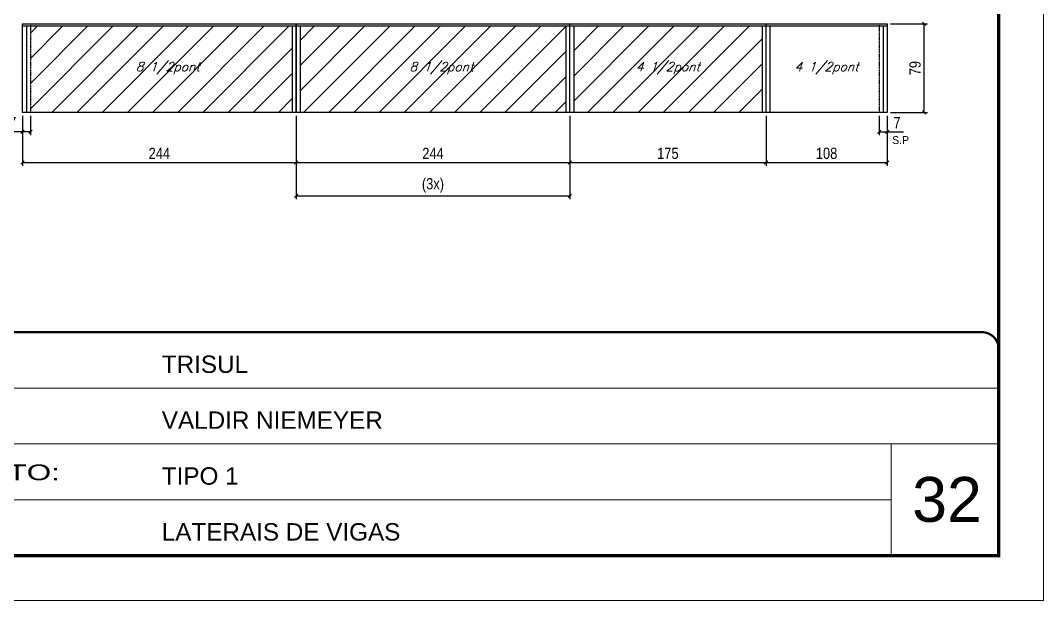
# Model space of a CAD drawing. Extents: x 3330 to 22105, y 1197 to 30204.
# Drawn here: x 18187 to 19100, y 20723 to 21240 of the extents above; entities that cross this region are included whole.
import ezdxf

# ---------------------------------------------------------------- set-up
doc = ezdxf.new("R2010")
doc.units = 0
for name, pattern in [('CONTINUO', [0]), ('DASHED', [0.75, 0.5, -0.25]), ('HIDDEN', [0.375, 0.25, -0.125])]:
    doc.linetypes.add(name, pattern=pattern)
for name, color, linetype, lineweight in [('CARIMBO', 255, 'Continuous', 9), ('Folhas', 255, 'Continuous', 9), ('Hachura', 251, 'Continuous', 9), ('SARRAFO DE PRESSAO', 251, 'DASHED', 9)]:
    doc.layers.add(name, color=color, linetype=linetype, lineweight=lineweight)
for name, color, linetype in [('COTA', 241, 'Continuous'), ('Painéis', 200, 'Continuous'), ('SARR_2.2x7', 40, 'Continuous'), ('SARR_3.5x7', 81, 'Continuous'), ('texto', 7, 'Continuous')]:
    doc.layers.add(name, color=color, linetype=linetype)
doc.styles.add('ARIAL', font='arial.ttf')
doc.styles.add('COTA TECNICA', font='techl___.ttf', dxfattribs={"height": 10})
doc.styles.add('Romans', font='romans.shx')
doc.styles.add('ROMAS860', font='ROMAS860.SHX')
doc.styles.add('Tecnologia', font='')
doc.styles.get('Tecnologia').set_extended_font_data('Forgotten Futurist')
doc.dimstyles.new('PAINEL', dxfattribs={"dimtxt": 10, "dimasz": 3, "dimexe": 3, "dimexo": 3, "dimgap": 3, "dimtad": 1, "dimdec": 1, "dimzin": 12, "dimdsep": 46, "dimtxsty": 'COTA TECNICA', "dimblk1": 'OBLIQUE', "dimblk2": 'OBLIQUE', "dimsah": 1, "dimcen": 0.9, "dimclrd": 4, "dimclre": 4, "dimclrt": 240, "dimadec": 1, "dimazin": 3, "dimtfac": 1, "dimtdec": 1, "dimtmove": 0, "dimatfit": 3, "dimfxl": 1, "dimtolj": 1, "dimtzin": 12, "dimarcsym": 0})

# ---------------------------------------------------------------- blocks, each defined once
blk = doc.blocks.new('9999999999')
at = {"color": 30, "linetype": 'CONTINUO'}
for p, q in [((98564.56, 34379.64), (99583.98, 34379.64)), ((98564.56, 34329.83), (99487.98, 34329.83)), ((99583.98, 34329.83), (99487.98, 34329.83)), ((99487.98, 34329.83), (99487.98, 34230.21)), ((98564.56, 34280.02), (99487.98, 34280.02))]:
    blk.add_line(p, q, dxfattribs=at)
at = {"color": 30, "linetype": 'CONTINUO', "const_width": 2}
blk.add_lwpolyline([(99583.98, 34230.21), (99583.98, 34414.45, 0.414214), (99568.98, 34429.45), (98228.98, 34429.45, 0.414214), (98213.98, 34414.45), (98213.98, 34245.21, 0.414214), (98228.98, 34230.21), (99583.98, 34230.21)], format="xyb", dxfattribs=at)
at = {"layer": 'Folhas'}
blk.add_lwpolyline([(98138.98, 34190.21), (99623.98, 34190.21), (99623.98, 35240.21), (98138.98, 35240.21)], close=True, dxfattribs=at)
at = {"layer": 'Folhas', "color": 30, "const_width": 3}
blk.add_lwpolyline([(98213.98, 34230.21), (99583.98, 34230.21), (99583.98, 35200.21), (98213.98, 35200.21)], close=True, dxfattribs=at)
at = {"color": 7, "linetype": 'Continuous', "ltscale": 5, "style": 'ARIAL'}
for s, height, p in [('TRISUL', 15.483, (98837.68, 34393.13)), ('VALDIR NIEMEYER', 15.4829, (98837.68, 34343.32)), ('TIPO 1', 15.483, (98837.68, 34293.51)), ('LATERAIS DE VIGAS', 15.4829, (98837.68, 34243.7))]:
    blk.add_text(s, height=height, dxfattribs=at).set_placement(p)
at = {"layer": 'Folhas', "color": 7, "style": 'Tecnologia', "width": 1.5}
blk.add_text('PAVIMENTO:', height=14, dxfattribs=at).set_placement((98573.65, 34297.5))
blk = doc.blocks.new('_Oblique')
at = {"color": 0, "linetype": 'ByBlock', "lineweight": -2}
blk.add_line((-0.5, -0.5), (0.5, 0.5), dxfattribs=at)
blk = doc.blocks.new('*D2076')
at = {"layer": 'COTA', "color": 4, "linetype": 'ByBlock', "lineweight": -2, "transparency": 16777216}
for p, q in [((18963.07, 21237.21), (18996.16, 21237.21)), ((18993.16, 21158.21), (18993.16, 21237.21)), ((18963.07, 21158.21), (18996.16, 21158.21))]:
    blk.add_line(p, q, dxfattribs=at)
at = {"layer": 'Defpoints', "color": 0, "linetype": 'ByBlock', "transparency": 16777216}
for p in [(18960.07, 21237.21), (18993.16, 21237.21), (18960.07, 21158.21)]:
    blk.add_point(p, dxfattribs=at)
at = {"layer": 'COTA', "color": 4, "linetype": 'ByBlock', "lineweight": -2, "transparency": 16777216, "xscale": 3, "yscale": 3, "zscale": 3}
for p, rotation in [((18993.16, 21237.21), 90), ((18993.16, 21158.21), 270)]:
    blk.add_blockref('_Oblique', p, dxfattribs=dict(at, rotation=rotation))
at = {"layer": 'COTA', "color": 240, "linetype": 'ByBlock', "transparency": 16777216, "insert": (18985.06, 21197.71), "char_height": 10, "attachment_point": 5, "rotation": 90, "style": 'COTA TECNICA'}
blk.add_mtext('\\A1;79', dxfattribs=at)
blk = doc.blocks.new('*D2077')
at = {"layer": 'COTA', "color": 4, "linetype": 'ByBlock', "lineweight": -2, "transparency": 16777216}
for p, q in [((18189.07, 21155.21), (18189.07, 21110.62)), ((18433.07, 21155.21), (18433.07, 21110.62)), ((18189.07, 21113.62), (18433.07, 21113.62))]:
    blk.add_line(p, q, dxfattribs=at)
at = {"layer": 'Defpoints', "color": 0, "linetype": 'ByBlock', "transparency": 16777216}
for p in [(18189.07, 21158.21), (18433.07, 21158.21), (18433.07, 21113.62)]:
    blk.add_point(p, dxfattribs=at)
at = {"layer": 'COTA', "color": 4, "linetype": 'ByBlock', "lineweight": -2, "transparency": 16777216, "xscale": 3, "yscale": 3, "zscale": 3, "rotation": 180}
blk.add_blockref('_Oblique', (18189.07, 21113.62), dxfattribs=at)
at = {"layer": 'COTA', "color": 4, "linetype": 'ByBlock', "lineweight": -2, "transparency": 16777216, "xscale": 3, "yscale": 3, "zscale": 3}
blk.add_blockref('_Oblique', (18433.07, 21113.62), dxfattribs=at)
at = {"layer": 'COTA', "color": 240, "linetype": 'ByBlock', "transparency": 16777216, "insert": (18311.07, 21121.69), "char_height": 10, "attachment_point": 5, "style": 'COTA TECNICA'}
blk.add_mtext('\\A1;244', dxfattribs=at)
blk = doc.blocks.new('*D2078')
at = {"layer": 'COTA', "color": 4, "linetype": 'ByBlock', "lineweight": -2, "transparency": 16777216}
for p, q in [((18433.07, 21155.21), (18433.07, 21110.62)), ((18677.07, 21155.21), (18677.07, 21110.62)), ((18433.07, 21113.62), (18677.07, 21113.62))]:
    blk.add_line(p, q, dxfattribs=at)
at = {"layer": 'Defpoints', "color": 0, "linetype": 'ByBlock', "transparency": 16777216}
for p in [(18433.07, 21158.21), (18677.07, 21158.21), (18677.07, 21113.62)]:
    blk.add_point(p, dxfattribs=at)
at = {"layer": 'COTA', "color": 4, "linetype": 'ByBlock', "lineweight": -2, "transparency": 16777216, "xscale": 3, "yscale": 3, "zscale": 3, "rotation": 180}
blk.add_blockref('_Oblique', (18433.07, 21113.62), dxfattribs=at)
at = {"layer": 'COTA', "color": 4, "linetype": 'ByBlock', "lineweight": -2, "transparency": 16777216, "xscale": 3, "yscale": 3, "zscale": 3}
blk.add_blockref('_Oblique', (18677.07, 21113.62), dxfattribs=at)
at = {"layer": 'COTA', "color": 240, "linetype": 'ByBlock', "transparency": 16777216, "insert": (18555.07, 21121.69), "char_height": 10, "attachment_point": 5, "style": 'COTA TECNICA'}
blk.add_mtext('\\A1;244', dxfattribs=at)
blk = doc.blocks.new('*D2079')
at = {"layer": 'COTA', "color": 4, "linetype": 'ByBlock', "lineweight": -2, "transparency": 16777216}
for p, q in [((18677.07, 21155.21), (18677.07, 21110.62)), ((18852.07, 21155.21), (18852.07, 21110.62)), ((18677.07, 21113.62), (18852.07, 21113.62))]:
    blk.add_line(p, q, dxfattribs=at)
at = {"layer": 'Defpoints', "color": 0, "linetype": 'ByBlock', "transparency": 16777216}
for p in [(18677.07, 21158.21), (18852.07, 21158.21), (18852.07, 21113.62)]:
    blk.add_point(p, dxfattribs=at)
at = {"layer": 'COTA', "color": 4, "linetype": 'ByBlock', "lineweight": -2, "transparency": 16777216, "xscale": 3, "yscale": 3, "zscale": 3, "rotation": 180}
blk.add_blockref('_Oblique', (18677.07, 21113.62), dxfattribs=at)
at = {"layer": 'COTA', "color": 4, "linetype": 'ByBlock', "lineweight": -2, "transparency": 16777216, "xscale": 3, "yscale": 3, "zscale": 3}
blk.add_blockref('_Oblique', (18852.07, 21113.62), dxfattribs=at)
at = {"layer": 'COTA', "color": 240, "linetype": 'ByBlock', "transparency": 16777216, "insert": (18764.57, 21121.73), "char_height": 10, "attachment_point": 5, "style": 'COTA TECNICA'}
blk.add_mtext('\\A1;175', dxfattribs=at)
blk = doc.blocks.new('*D2080')
at = {"layer": 'COTA', "color": 4, "linetype": 'ByBlock', "lineweight": -2, "transparency": 16777216}
for p, q in [((18189.07, 21155.21), (18189.07, 21138.07)), ((18196.07, 21155.21), (18196.07, 21138.07)), ((18189.07, 21141.07), (18174.34, 21141.07)), ((18196.07, 21141.07), (18189.07, 21141.07))]:
    blk.add_line(p, q, dxfattribs=at)
at = {"layer": 'Defpoints', "color": 0, "linetype": 'ByBlock', "transparency": 16777216}
for p in [(18189.07, 21158.21), (18196.07, 21158.21), (18189.07, 21141.07)]:
    blk.add_point(p, dxfattribs=at)
at = {"layer": 'COTA', "color": 4, "linetype": 'ByBlock', "lineweight": -2, "transparency": 16777216, "xscale": 3, "yscale": 3, "zscale": 3, "rotation": 180}
blk.add_blockref('_Oblique', (18189.07, 21141.07), dxfattribs=at)
at = {"layer": 'COTA', "color": 4, "linetype": 'ByBlock', "lineweight": -2, "transparency": 16777216, "xscale": 3, "yscale": 3, "zscale": 3}
blk.add_blockref('_Oblique', (18196.07, 21141.07), dxfattribs=at)
at = {"layer": 'COTA', "color": 240, "linetype": 'ByBlock', "transparency": 16777216, "insert": (18180.2, 21149.14), "char_height": 10, "attachment_point": 5, "style": 'COTA TECNICA'}
blk.add_mtext('\\A1;7', dxfattribs=at)
blk = doc.blocks.new('*D2081')
at = {"layer": 'COTA', "color": 4, "linetype": 'ByBlock', "lineweight": -2, "transparency": 16777216}
for p, q in [((18433.07, 21155.21), (18433.07, 21080.96)), ((18677.07, 21155.21), (18677.07, 21080.96)), ((18433.07, 21083.96), (18677.07, 21083.96))]:
    blk.add_line(p, q, dxfattribs=at)
at = {"layer": 'Defpoints', "color": 0, "linetype": 'ByBlock', "transparency": 16777216}
for p in [(18433.07, 21158.21), (18677.07, 21158.21), (18677.07, 21083.96)]:
    blk.add_point(p, dxfattribs=at)
at = {"layer": 'COTA', "color": 4, "linetype": 'ByBlock', "lineweight": -2, "transparency": 16777216, "xscale": 3, "yscale": 3, "zscale": 3, "rotation": 180}
blk.add_blockref('_Oblique', (18433.07, 21083.96), dxfattribs=at)
at = {"layer": 'COTA', "color": 4, "linetype": 'ByBlock', "lineweight": -2, "transparency": 16777216, "xscale": 3, "yscale": 3, "zscale": 3}
blk.add_blockref('_Oblique', (18677.07, 21083.96), dxfattribs=at)
at = {"layer": 'COTA', "color": 240, "linetype": 'ByBlock', "transparency": 16777216, "insert": (18555.07, 21093.18), "char_height": 10, "attachment_point": 5, "style": 'COTA TECNICA'}
blk.add_mtext('\\A1;(3x)', dxfattribs=at)
blk = doc.blocks.new('*D2082')
at = {"layer": 'COTA', "color": 4, "linetype": 'ByBlock', "lineweight": -2, "transparency": 16777216}
for p, q in [((18953.07, 21155.21), (18953.07, 21138.07)), ((18960.07, 21155.21), (18960.07, 21138.07)), ((18953.07, 21141.07), (18960.07, 21141.07)), ((18960.07, 21141.07), (18974.8, 21141.07))]:
    blk.add_line(p, q, dxfattribs=at)
at = {"layer": 'Defpoints', "color": 0, "linetype": 'ByBlock', "transparency": 16777216}
for p in [(18953.07, 21158.21), (18960.07, 21158.21), (18960.07, 21141.07)]:
    blk.add_point(p, dxfattribs=at)
at = {"layer": 'COTA', "color": 4, "linetype": 'ByBlock', "lineweight": -2, "transparency": 16777216, "xscale": 3, "yscale": 3, "zscale": 3, "rotation": 180}
blk.add_blockref('_Oblique', (18953.07, 21141.07), dxfattribs=at)
at = {"layer": 'COTA', "color": 4, "linetype": 'ByBlock', "lineweight": -2, "transparency": 16777216, "xscale": 3, "yscale": 3, "zscale": 3}
blk.add_blockref('_Oblique', (18960.07, 21141.07), dxfattribs=at)
at = {"layer": 'COTA', "color": 240, "linetype": 'ByBlock', "transparency": 16777216, "insert": (18968.93, 21149.14), "char_height": 10, "attachment_point": 5, "style": 'COTA TECNICA'}
blk.add_mtext('\\A1;7', dxfattribs=at)
blk = doc.blocks.new('*D2085')
at = {"layer": 'COTA', "color": 4, "linetype": 'ByBlock', "lineweight": -2, "transparency": 16777216}
for p, q in [((18852.07, 21155.21), (18852.07, 21110.62)), ((18960.07, 21155.21), (18960.07, 21110.62)), ((18852.07, 21113.62), (18960.07, 21113.62))]:
    blk.add_line(p, q, dxfattribs=at)
at = {"layer": 'Defpoints', "color": 0, "linetype": 'ByBlock', "transparency": 16777216}
for p in [(18852.07, 21158.21), (18960.07, 21158.21), (18960.07, 21113.62)]:
    blk.add_point(p, dxfattribs=at)
at = {"layer": 'COTA', "color": 4, "linetype": 'ByBlock', "lineweight": -2, "transparency": 16777216, "xscale": 3, "yscale": 3, "zscale": 3, "rotation": 180}
blk.add_blockref('_Oblique', (18852.07, 21113.62), dxfattribs=at)
at = {"layer": 'COTA', "color": 4, "linetype": 'ByBlock', "lineweight": -2, "transparency": 16777216, "xscale": 3, "yscale": 3, "zscale": 3}
blk.add_blockref('_Oblique', (18960.07, 21113.62), dxfattribs=at)
at = {"layer": 'COTA', "color": 240, "linetype": 'ByBlock', "transparency": 16777216, "insert": (18906.07, 21121.74), "char_height": 10, "attachment_point": 5, "style": 'COTA TECNICA'}
blk.add_mtext('\\A1;108', dxfattribs=at)

msp = doc.modelspace()

# ---------------------------------------------------------------- hatches: boundary and pattern name
at = {"layer": 'Hachura', "linetype": 'ByBlock'}
h = msp.add_hatch(dxfattribs=at)
h.set_pattern_fill('ANSI31', color=256, scale=5)
h.set_pattern_definition([(45, (-112684.782, -6491.26), (-11.2253202, 11.2253202), [])])
h.paths.add_polyline_path([(18429.57, 21158.21), (18429.57, 21235.01), (18196.07, 21235.01), (18196.07, 21158.21)])
h.paths.add_polyline_path([(18673.57, 21158.21), (18673.57, 21235.01), (18436.57, 21235.01), (18436.57, 21158.21)])
h = msp.add_hatch(dxfattribs=at)
h.set_pattern_fill('ANSI31', color=256, scale=5)
h.set_pattern_definition([(45, (-116174.941, -6597.745), (-11.2253202, 11.2253202), [])])
h.paths.add_polyline_path([(18848.57, 21235.01), (18680.57, 21235.01), (18680.57, 21158.21), (18848.57, 21158.21)])

# ---------------------------------------------------------------- linework, layer by layer
at = {"layer": 'Painéis', "linetype": 'Continuous'}
for p, q in [((18677.07, 21158.21), (18677.07, 21237.21)), ((18852.07, 21158.21), (18852.07, 21237.21))]:
    msp.add_line(p, q, dxfattribs=at)
for points in [[(18189.07, 21237.21), (18433.07, 21237.21), (18433.07, 21158.21), (18189.07, 21158.21)], [(18433.07, 21237.21), (18960.07, 21237.21), (18960.07, 21158.21), (18433.07, 21158.21)]]:
    msp.add_lwpolyline(points, close=True, dxfattribs=at)
at = {"layer": 'SARR_2.2x7', "linetype": 'Continuous'}
for p, q in [((18433.07, 21235.01), (18189.07, 21235.01)), ((18677.07, 21235.01), (18433.07, 21235.01)), ((18852.07, 21235.01), (18677.07, 21235.01)), ((18960.07, 21235.01), (18852.07, 21235.01))]:
    msp.add_line(p, q, dxfattribs=at)
at = {"layer": 'SARR_2.2x7', "linetype": 'HIDDEN'}
for p, q in [((18196.07, 21237.21), (18196.07, 21158.21)), ((18953.07, 21237.21), (18953.07, 21158.21))]:
    msp.add_line(p, q, dxfattribs=at)
at = {"layer": 'SARR_3.5x7'}
for p, q in [((18192.57, 21235.01), (18192.57, 21158.21)), ((18429.57, 21235.01), (18429.57, 21158.21)), ((18436.57, 21235.01), (18436.57, 21158.21)), ((18673.57, 21235.01), (18673.57, 21158.21)), ((18680.57, 21235.01), (18680.57, 21158.21)), ((18848.57, 21235.01), (18848.57, 21158.21)), ((18855.57, 21235.01), (18855.57, 21158.21)), ((18956.57, 21235.01), (18956.57, 21158.21))]:
    msp.add_line(p, q, dxfattribs=at)

# ---------------------------------------------------------------- block references
at = {"layer": 'SARRAFO DE PRESSAO', "color": 6, "linetype": 'ByBlock'}
msp.add_blockref('9999999999', (-80524.42, -13467.11), dxfattribs=at)

# ---------------------------------------------------------------- texts
at = {"layer": 'CARIMBO', "style": 'ARIAL'}
msp.add_text('32', height=40, dxfattribs=at).set_placement((18982.42, 20793.24))
at = {"layer": 'texto', "color": 2, "char_height": 8, "attachment_point": 5, "style": 'Romans'}
for s, insert in [('{\\Q19;\\C256;8 1/2pont}', (18318.57, 21197.71)), ('{\\Q19;\\C256;8 1/2pont}', (18562.57, 21197.71)), ('{\\Q19;\\C256;4 1/2pont}', (18764.57, 21197.71)), ('{\\Q19;\\C256;4 1/2pont}', (18906.07, 21197.71))]:
    msp.add_mtext(s, dxfattribs=dict(at, insert=insert))
at = {"layer": 'texto', "color": 4, "insert": (18972.12, 21133.57), "char_height": 7, "attachment_point": 5, "style": 'ROMAS860'}
msp.add_mtext('S.P', dxfattribs=at)

# ---------------------------------------------------------------- dimensions: what is measured, and where the dimension line sits
at = {"layer": 'COTA', "linetype": 'ByBlock'}
dim = msp.add_linear_dim(base=(18993.16, 21237.21), p1=(18960.07, 21158.21), p2=(18960.07, 21237.21), angle=90, dimstyle='PAINEL', dxfattribs=at)
dim.commit()
dim.dimension.update_dxf_attribs({"geometry": '*D2076', "text_midpoint": (18985.06, 21197.71)})
for base, p1, p2, picture, middle in [((18189.07, 21141.07), (18196.07, 21158.21), (18189.07, 21158.21), '*D2080', (18180.2, 21149.14)), ((18433.07, 21113.62), (18189.07, 21158.21), (18433.07, 21158.21), '*D2077', (18311.07, 21121.69)), ((18960.07, 21113.62), (18852.07, 21158.21), (18960.07, 21158.21), '*D2085', (18906.07, 21121.74)), ((18960.07, 21141.07), (18953.07, 21158.21), (18960.07, 21158.21), '*D2082', (18968.93, 21149.14))]:
    dim = msp.add_linear_dim(base=base, p1=p1, p2=p2, dimstyle='PAINEL', dxfattribs=at)
    dim.commit()
    dim.dimension.update_dxf_attribs({"geometry": picture, "text_midpoint": middle})
for base, p1, p2, picture, middle in [((18677.07, 21113.62), (18433.07, 21158.21), (18677.07, 21158.21), '*D2078', (18555.07, 21121.69)), ((18852.07, 21113.62), (18677.07, 21158.21), (18852.07, 21158.21), '*D2079', (18764.57, 21121.73))]:
    dim = msp.add_linear_dim(base=base, p1=p1, p2=p2, dimstyle='PAINEL', override={"dimtmove": 1}, dxfattribs=at)
    dim.commit()
    dim.dimension.update_dxf_attribs({"geometry": picture, "text_midpoint": middle})
dim = msp.add_linear_dim(base=(18677.07, 21083.96), p1=(18433.07, 21158.21), p2=(18677.07, 21158.21), text='(3x)', dimstyle='PAINEL', dxfattribs=at)
dim.commit()
dim.dimension.update_dxf_attribs({"geometry": '*D2081', "text_midpoint": (18555.07, 21093.18)})

doc.saveas('drawing.dxf')
